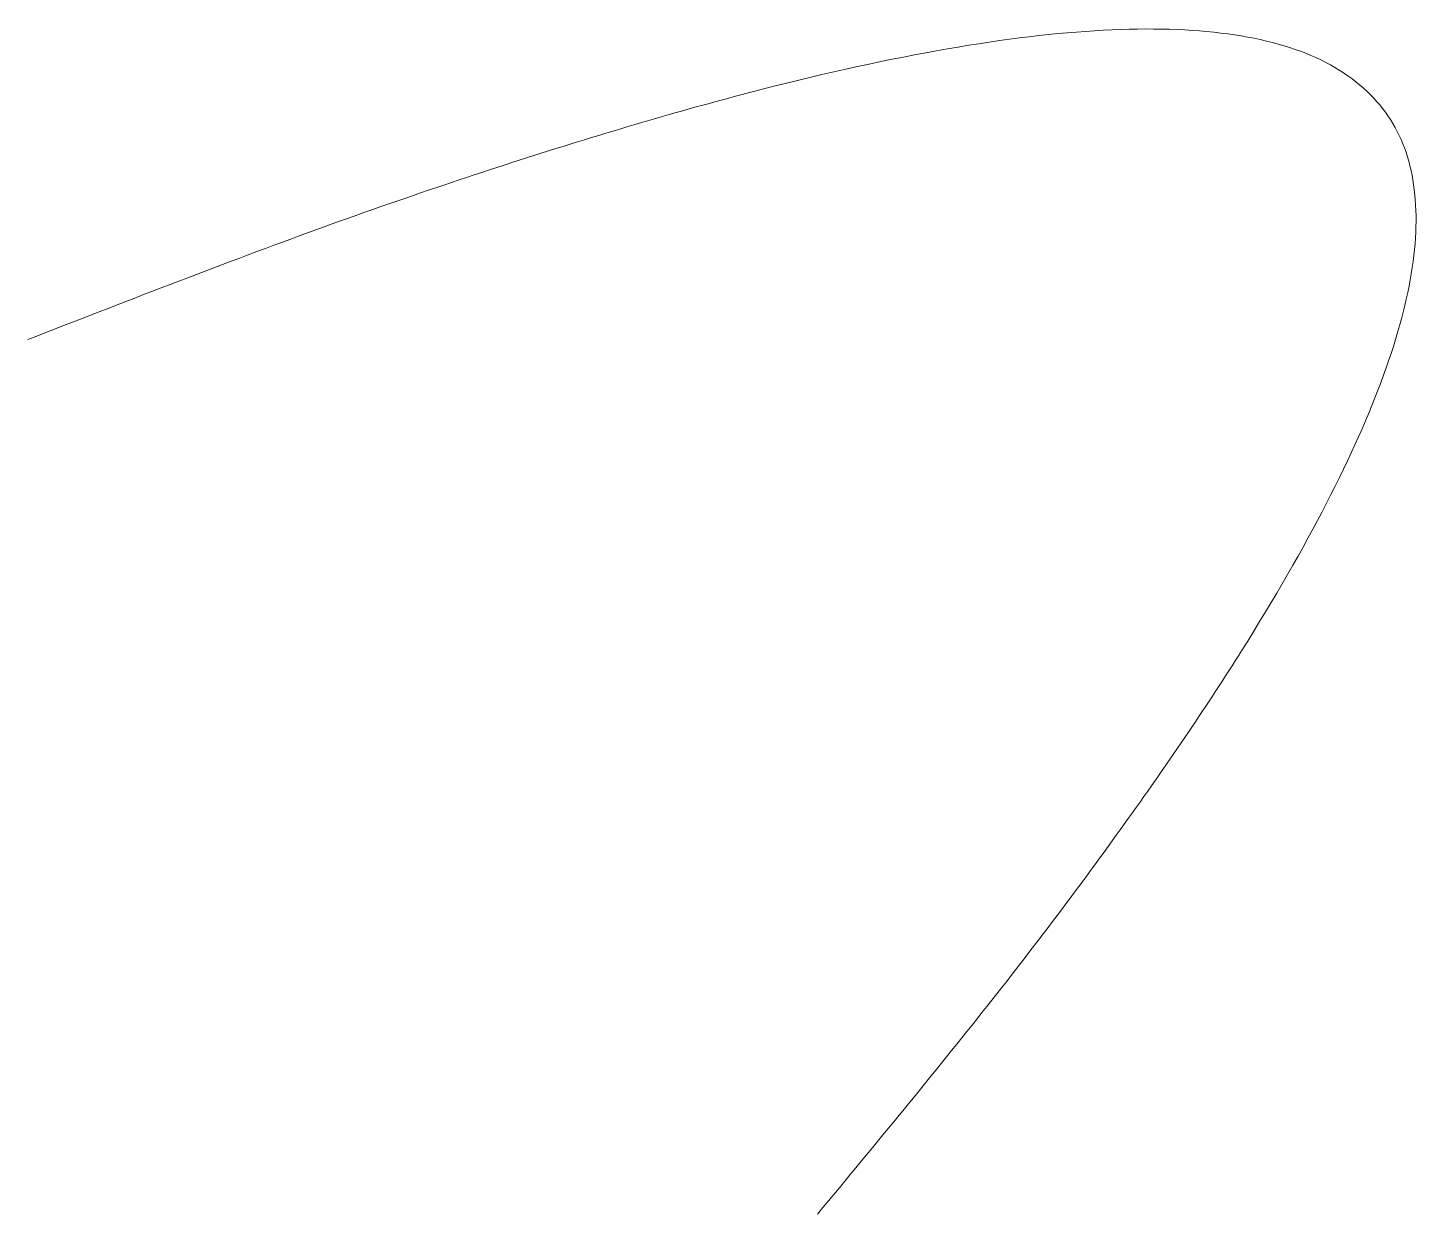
# Model space of a CAD drawing. Extents: x 366081.6 to 366096.9, y 3207.4 to 3220.5.
import ezdxf

# ---------------------------------------------------------------- set-up
doc = ezdxf.new("R2010")
doc.units = 0
doc.layers.add('2D', color=7, linetype='Continuous')

msp = doc.modelspace()

# ---------------------------------------------------------------- linework, layer by layer
at = {"layer": '2D', "color": 5, "lineweight": 0}
msp.add_open_spline([(366081.562, 3217.04), (366107.034, 3227.196), (366090.307, 3207.356)], degree=2, dxfattribs=at)

doc.saveas('drawing.dxf')
